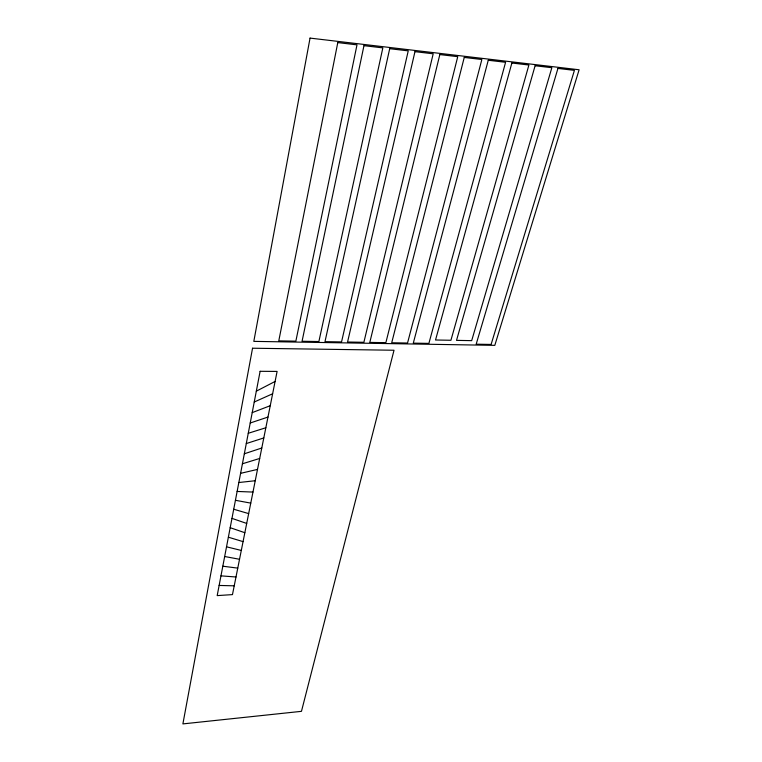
<?xml version="1.0" encoding="UTF-8"?>
<svg xmlns="http://www.w3.org/2000/svg" width="762" height="762" viewBox="0 0 762 762"><rect width="100%" height="100%" fill="white"/><g stroke="black" fill="none" stroke-linecap="round" stroke-linejoin="round"><path stroke-width="1.14" d="M256.318 391.173L275.092 381.457M254.232 402.022L272.625 393.773M252.212 412.623L270.243 405.708M250.222 422.996L267.967 417.071M244.326 453.79L261.776 448.018M246.288 443.56L263.795 437.94M248.26 433.273L265.833 427.768M242.411 463.782L259.69 458.457M240.582 473.345L257.499 469.411M238.83 482.527L255.241 480.727M219.123 585.445L234.22 585.826M237.115 491.442L252.965 492.071M220.961 575.853L235.982 576.996M222.809 566.204L237.754 568.128M235.429 500.291L250.755 503.12M224.666 556.508L239.525 559.27M226.524 546.821L241.297 550.44M233.715 509.235L248.66 513.607M228.362 537.2L243.059 541.63M230.181 527.695L244.84 532.705M231.972 518.37L246.697 523.437M252.546 348.224L182.89 723.9L301.466 711.337L394.021 350.244L252.546 348.224M310.048 38.1L253.813 341.376L494.805 345.357L579.11 69.771L310.048 38.1M260.118 371.304L217.189 595.608L232.467 594.608L277.101 371.418L260.118 371.304M337.785 42.596L278.787 340.871L295.856 341.157L356.997 44.853L337.785 42.596M363.96 45.672L302.066 341.262L318.878 341.538L382.838 47.882L363.96 45.672M389.696 48.692L324.993 341.652L341.547 341.928L408.242 50.864L389.696 48.692M414.966 51.654L347.567 342.024L363.874 342.3L433.197 53.797L414.966 51.654M439.826 54.569L369.808 342.405L385.867 342.671L457.743 56.674L439.826 54.569M464.248 57.436L391.716 342.767L407.537 343.033L481.86 59.503L464.248 57.436M488.261 60.255L413.299 343.138L428.892 343.395L505.587 62.284L488.261 60.255M511.873 63.017L435.531 339.995L450.923 340.271L528.904 65.018L511.873 63.017M535.105 65.751L456.524 340.366L471.688 340.643L551.85 67.713L535.105 65.751M557.936 68.428L476.183 344.195L491.109 344.443L574.415 70.361L557.936 68.428"/></g></svg>
